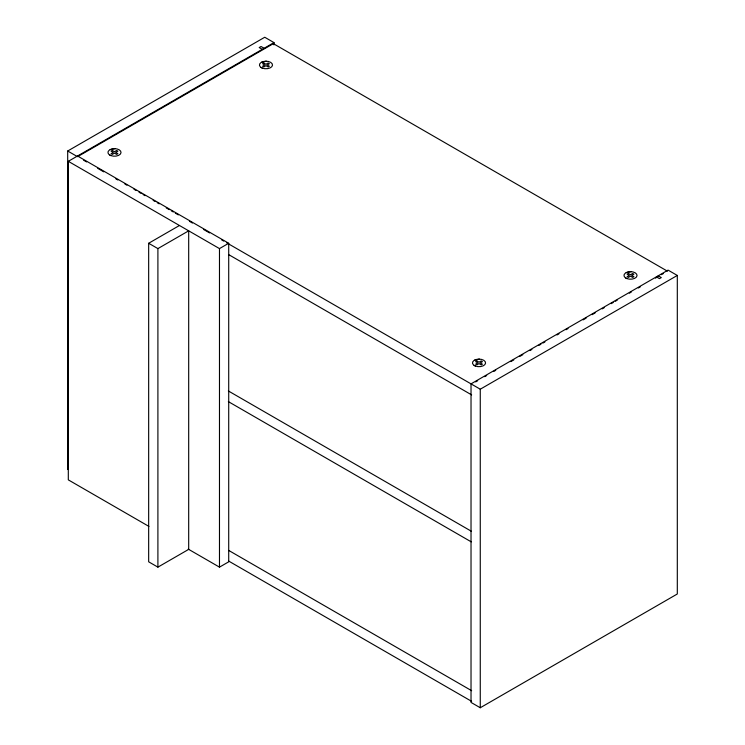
<?xml version="1.0" encoding="UTF-8"?>
<svg xmlns="http://www.w3.org/2000/svg" width="745" height="745" viewBox="0 0 745 745"><rect width="100%" height="100%" fill="white"/><g stroke="black" fill="none" stroke-linecap="round" stroke-linejoin="round"><path stroke-width="1.12" d="M67.693 469.555L67.693 151.012L264.736 37.25L273.974 42.586L273.974 44.905M148.935 526.417L68.307 479.864L68.307 161.32L273.974 42.586M77.545 156.701L273.359 43.648L667.455 271.18M148.665 243.27L157.903 248.597L188.69 230.829L188.69 549.372L157.903 567.141L148.665 561.814L148.665 243.27L179.452 225.493M68.307 161.32L219.477 248.597L228.715 243.27L228.715 561.814L219.477 567.141L188.243 549.112M475.655 381.915L477.666 380.751M484.697 376.691L486.699 375.536M493.73 371.476L495.742 370.312M510.8 361.623L513.817 359.882M519.842 356.399L522.85 354.667M529.881 350.606L531.893 349.442M538.924 345.382L540.926 344.227M542.937 343.063L544.94 341.908M556.99 334.952L559.001 333.788M566.032 329.737L568.044 328.573M583.102 319.875L586.119 318.134M592.145 314.66L595.153 312.919M602.183 308.858L604.195 307.704M611.217 303.643L613.228 302.479M615.24 301.325L617.242 300.161M629.292 293.204L631.304 292.049M638.335 287.989L640.337 286.834M655.404 278.136L658.412 276.395M661.43 274.654L663.441 273.499M226.713 242.823L480.264 389.207L677.307 275.445L677.307 593.989L480.264 707.75L471.026 702.414L471.026 383.871L668.069 270.109L677.307 275.445M261.672 62.124L266.421 61.211M110.195 149.587L114.944 148.665M626.21 272.596L630.959 271.674M474.733 360.049L479.482 359.127M261.029 67.46L262.315 68.112A6.547 3.781 0 0 0 272.502 65.243A6.547 3.781 0 0 0 263.097 61.584A6.547 3.781 0 0 0 262.315 68.112M625.567 277.922L626.852 278.574A6.547 3.781 0 0 0 637.04 275.706A6.547 3.781 0 0 0 627.635 272.046A6.547 3.781 0 0 0 626.852 278.574M109.552 154.913L110.837 155.575A6.547 3.781 0 0 0 121.025 152.697A6.547 3.781 0 0 0 111.62 149.037A6.547 3.781 0 0 0 110.837 155.575M474.09 365.376L475.366 366.037A6.547 3.781 0 0 0 485.563 363.16A6.547 3.781 0 0 0 476.157 359.5A6.547 3.781 0 0 0 475.366 366.037M264.121 48.267L261.048 46.497L259.195 47.559L262.277 49.338M658.217 275.799L661.299 277.578L659.446 278.639L656.373 276.861M77.545 155.994L228.715 243.27M67.693 151.012L76.931 156.348M83.589 160.194L86.616 161.935M97.707 168.342L103.751 171.834M115.848 178.819L117.859 179.983M124.918 184.052L126.929 185.216M133.988 189.286L136.009 190.45M139.026 192.201L141.047 193.365M143.059 194.529L145.079 195.693M153.135 200.349L155.156 201.513M157.167 202.677L159.188 203.841M166.237 207.911L169.264 209.652M171.285 210.816L173.296 211.98M175.317 213.144L178.334 214.895M189.426 221.293L192.452 223.044M203.534 229.441L209.578 232.934M221.675 239.918L223.696 241.082M228.734 254.65L471.641 394.897M228.343 390.948L471.25 531.185M228.343 401.611L471.25 541.857M228.734 550.443L471.641 690.689M228.734 561.106L471.641 701.352M480.264 389.207L480.264 707.75M219.477 248.597L219.477 567.141M157.903 248.597L157.903 567.141M112.327 150.471L111.098 151.188L113.259 152.436L111.098 153.684L112.327 154.392L114.488 153.144L116.648 154.392L117.887 153.684L115.726 152.436L117.887 151.188L116.648 150.471L114.488 151.719L112.327 150.471M263.814 63.018L262.575 63.735L264.736 64.983L262.575 66.231L263.814 66.938L265.974 65.69L268.135 66.938L269.364 66.231L267.204 64.983L269.364 63.735L268.135 63.018L265.974 64.266L263.814 63.018M476.865 360.943L475.636 361.651L477.796 362.899L475.636 364.147L476.865 364.854L479.026 363.616L481.186 364.854L482.425 364.147L480.264 362.899L482.425 361.651L481.186 360.943L479.026 362.182L476.865 360.943M628.352 273.48L627.113 274.197L629.274 275.445L627.113 276.693L628.352 277.401L630.512 276.153L632.673 277.401L633.902 276.693L631.741 275.445L633.902 274.197L632.673 273.48L630.512 274.728L628.352 273.48"/></g></svg>
